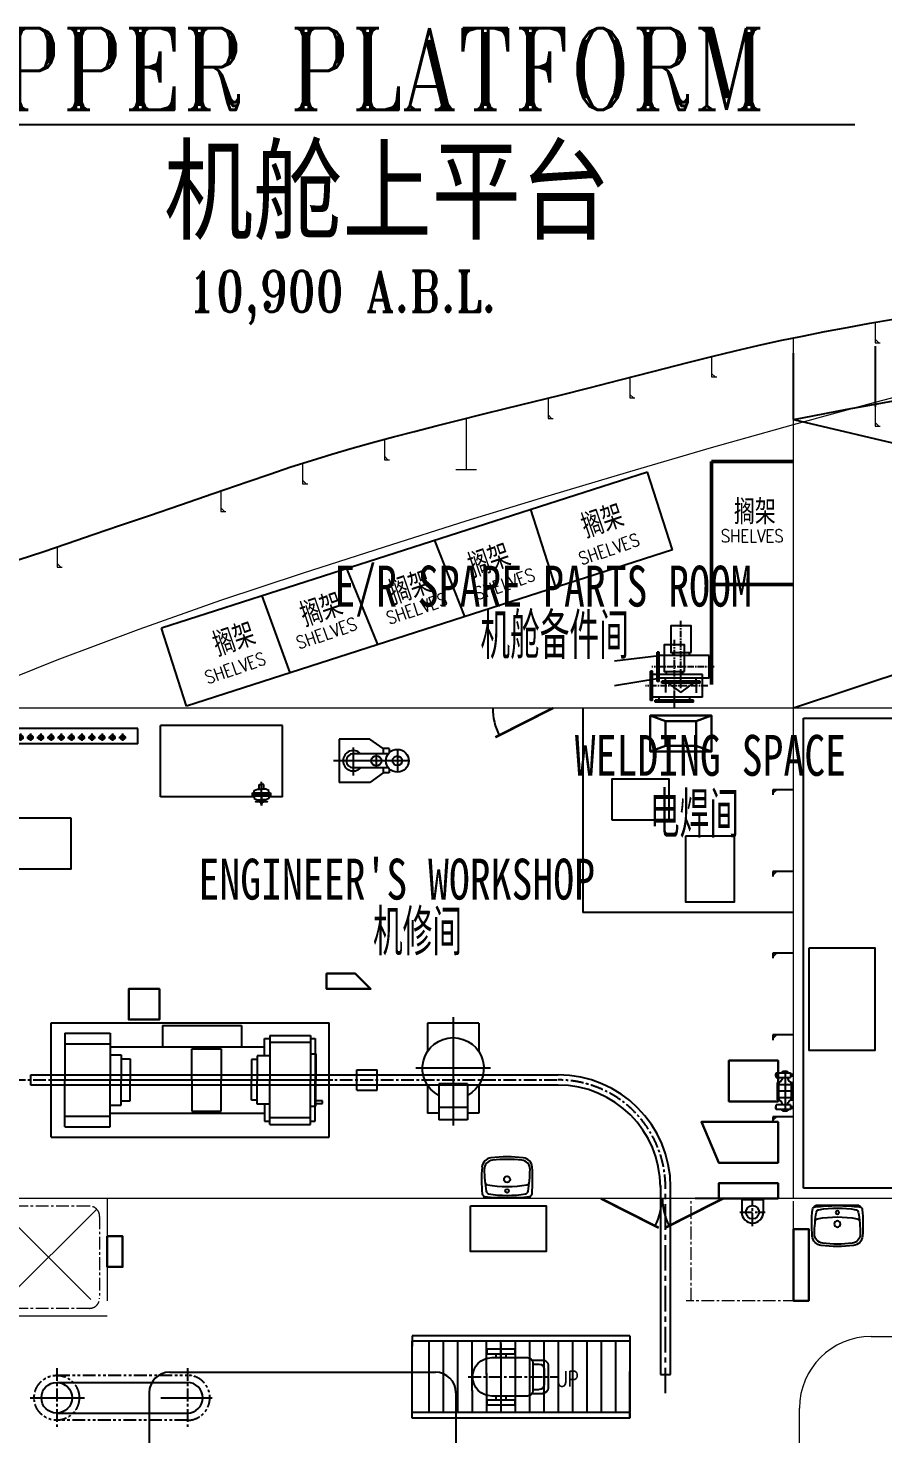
# Model space of a CAD drawing. Header units: millimetres. Extents: x -1838618 to -1600818, y -1770412 to -1553248.
# Drawn here: x -1786083 to -1777724, y -1683049 to -1669294 of the extents above; entities that cross this region are included whole.
import ezdxf
from ezdxf.enums import TextEntityAlignment as Align

# ---------------------------------------------------------------- set-up
doc = ezdxf.new("R2010")
doc.units = ezdxf.units.MM
doc.header["$LTSCALE"] = 100
for name, pattern in [('ACAD_ISO04W100', [30, 24, -3, 0, -3]), ('CENTER', [2, 1.25, -0.25, 0.25, -0.25]), ('DASHED', [0.75, 0.5, -0.25]), ('PHANTOM', [2.5, 1.25, -0.25, 0.25, -0.25, 0.25, -0.25])]:
    doc.linetypes.add(name, pattern=pattern)
for name, color, linetype, lineweight in [('1', 1, 'CENTER', 15), ('111steel', 2, 'Continuous', 50), ('Vent', 181, 'Continuous', 30)]:
    doc.layers.add(name, color=color, linetype=linetype, lineweight=lineweight)
for name, color, linetype in [('11', 7, 'Continuous'), ('401texte', 4, 'Continuous'), ('402textc', 6, 'Continuous'), ('412equipment', 6, 'Continuous'), ('416grating', 9, 'Continuous'), ('417accessory', 121, 'Continuous'), ('418exhaust', 30, 'Continuous'), ('419insulation', 63, 'PHANTOM'), ('420beam', 112, 'Continuous'), ('421door', 121, 'Continuous'), ('DIM', 7, 'Continuous'), ('FRAME', 7, 'Continuous')]:
    doc.layers.add(name, color=color, linetype=linetype)
doc.styles.add('BTL', font='simplex.shx', dxfattribs={"width": 0.85, "bigfont": 'hzdxf.shx'})
doc.styles.add('HZ', font='romans.shx', dxfattribs={"width": 0.8, "height": 4, "bigfont": 'hzdx.shx'})
doc.styles.add('ROMANC', font='romans.shx', dxfattribs={"width": 0.85, "height": 150})
doc.styles.add('ROMANT', font='', dxfattribs={"width": 0.8})
doc.styles.add('ROMANT8', font='romant.shx', dxfattribs={"width": 0.9, "height": 800, "bigfont": 'hmdxfs.shx'})
doc.styles.get('ROMANT').set_extended_font_data('SimSun')
doc.linetypes.add('ZIGZAG', pattern='A,0.0001,-0.2,[131,ltypeshp.shx,S=0.2,R=0,X=-0.2,Y=0],-0.4,[131,ltypeshp.shx,S=0.2,R=180,X=0.2,Y=0],-0.2', length=0.8001)

# ---------------------------------------------------------------- blocks, each defined once
blk = doc.blocks.new('DOOR')
at = {"color": 2, "const_width": 25}
blk.add_lwpolyline([(100, 0), (666, 287)], dxfattribs=at)
at = {"color": 2}
blk.add_arc((100, 0), 592, 0, 26.8688, dxfattribs=at)
blk = doc.blocks.new('LATHE')
at = {"color": 9}
for p, q in [((-40, -560, 590), (-40, 560, 590)), ((2680, 560, 590), (-40, 560, 590)), ((2680, -560, 590), (2680, 560, 590)), ((142, 436, 590), (142, 0, 590)), ((542, 436, 590), (142, 436, 590)), ((542, 436, 590), (542, 0, 590)), ((1591, 532, 590), (817, 532, 590)), ((817, 532, 590), (817, 324, 590)), ((1591, 532, 590), (1591, 324, 590)), ((2102, 459, 590), (2102, 0, 590)), ((2544, 459, 590), (2102, 459, 590)), ((2544, 459, 590), (2544, 0, 590)), ((96, 404, 590), (96, 0, 590)), ((142, 404, 590), (96, 404, 590)), ((542, 369, 590), (142, 369, 590)), ((592, 404, 590), (542, 404, 590)), ((592, 235, 590), (592, 404, 590)), ((2102, 324, 590), (592, 324, 590)), ((1017, 304, 590), (1017, 0, 590)), ((1304, 304, 590), (1017, 304, 590)), ((1304, 0, 590), (1304, 304, 590)), ((2544, 354, 590), (2102, 354, 590)), ((92, 255, 590), (92, 0, 590)), ((137, 255, 590), (92, 255, 590)), ((542, 235, 590), (663, 235, 590)), ((663, 235, 590), (663, 0, 590)), ((663, 199, 590), (721, 199, 590)), ((721, 199, 590), (721, 0, 590)), ((1906, 205, 590), (1906, 0, 590)), ((1994, 205, 590), (1906, 205, 590)), ((1994, 246, 590), (1994, 0, 590)), ((2102, 246, 590), (1994, 246, 590)), ((2695, 0, 590), (-77, 0, 590)), ((92, -256, 590), (92, 0, 590)), ((96, -404, 590), (96, 0, 590)), ((142, -436, 590), (142, 0, 590)), ((542, -436, 590), (542, 0, 590)), ((663, -236, 590), (663, 0, 590)), ((721, -199, 590), (721, 0, 590)), ((1017, -304, 590), (1017, 0, 590)), ((1304, 0, 590), (1304, -304, 590)), ((1906, -206, 590), (1906, 0, 590)), ((1994, -246, 590), (1994, 0, 590)), ((2102, -459, 590), (2102, 0, 590)), ((2544, -459, 590), (2544, 0, 590)), ((25, -206, 590), (92, -206, 590)), ((25, -231, 590), (25, -206, 590)), ((92, -231, 590), (25, -231, 590)), ((137, -256, 590), (92, -256, 590)), ((542, -236, 590), (663, -236, 590)), ((592, -236, 590), (592, -404, 590)), ((663, -199, 590), (721, -199, 590)), ((1994, -206, 590), (1906, -206, 590)), ((2102, -246, 590), (1994, -246, 590)), ((142, -404, 590), (96, -404, 590)), ((542, -369, 590), (142, -369, 590)), ((592, -404, 590), (542, -404, 590)), ((2102, -325, 590), (592, -325, 590)), ((1304, -304, 590), (1017, -304, 590)), ((2544, -354, 590), (2102, -354, 590)), ((542, -436, 590), (142, -436, 590)), ((2544, -459, 590), (2102, -459, 590)), ((2680, -560, 590), (-40, -560, 590))]:
    blk.add_line(p, q, dxfattribs=at)
blk = doc.blocks.new('GRIND')
at = {"color": 9}
for p, q in [((-202, 0), (203, 0)), ((-180, -85), (-180, 53)), ((-180, 53), (-135, 53)), ((-166, 53), (-166, 75)), ((-166, 75), (-149, 75)), ((-149, 53), (-149, 75)), ((-135, -85), (-135, 53)), ((-135, 25), (-111, 30)), ((-111, 30), (-98, 41)), ((-98, 41), (-89, 55)), ((-89, 55), (-78, 59)), ((-85, 78), (85, 78)), ((-85, 56), (-85, 78)), ((-78, 59), (-65, 61)), ((-65, 61), (65, 61)), ((-65, -61), (-65, 61)), ((0, 87), (0, -83)), ((65, 61), (65, -61)), ((78, 59), (65, 61)), ((89, 55), (78, 59)), ((85, 56), (85, 78)), ((98, 41), (89, 55)), ((111, 30), (98, 41)), ((135, 25), (111, 30)), ((135, 53), (135, -85)), ((135, 53), (180, 53)), ((149, 53), (149, 75)), ((149, 75), (166, 75)), ((166, 53), (166, 75)), ((180, 53), (180, -85)), ((-135, -85), (-180, -85)), ((-166, -85), (-166, -92)), ((-166, -92), (-148, -92)), ((-148, -92), (-148, -84)), ((-135, -25), (-111, -30)), ((-111, -30), (-98, -41)), ((-98, -41), (-89, -55)), ((-89, -55), (-78, -59)), ((-85, -78), (-85, -56)), ((-85, -78), (85, -78)), ((-78, -59), (-65, -61)), ((65, -61), (-65, -61)), ((78, -59), (65, -61)), ((89, -55), (78, -59)), ((85, -78), (85, -56)), ((98, -41), (89, -55)), ((111, -30), (98, -41)), ((135, -25), (111, -30)), ((180, -85), (135, -85)), ((150, -85), (150, -92)), ((150, -92), (168, -92)), ((168, -92), (168, -84))]:
    blk.add_line(p, q, dxfattribs=at)
for centre, start, end in [((-135, 0), 138.5904, 221.4096), ((135, 0), 318.5904, 41.4096)]:
    blk.add_arc(centre, 60, start, end, dxfattribs=at)
blk = doc.blocks.new('TABLE1')
at = {"layer": '412equipment', "color": 9}
for p, q in [((0, 0, 590), (1192, 0, 590)), ((0, -698, 590), (0, 0, 590)), ((1192, -698, 590), (1192, 0, 590)), ((204, -781, 590), (204, -550, 590)), ((292, -658, 590), (116, -658, 590)), ((116, -658, 590), (116, -689, 590)), ((292, -673, 590), (116, -673, 590)), ((132, -635, 590), (163, -622, 590)), ((132, -658, 590), (132, -635, 590)), ((163, -622, 590), (204, -622, 590)), ((181, -619, 590), (181, -577, 590)), ((181, -577, 590), (204, -577, 590)), ((190, -577, 590), (204, -577, 590)), ((226, -577, 590), (204, -577, 590)), ((244, -622, 590), (204, -622, 590)), ((226, -619, 590), (226, -577, 590)), ((276, -635, 590), (244, -622, 590)), ((276, -658, 590), (276, -635, 590)), ((292, -689, 590), (292, -658, 590)), ((0, -698, 590), (132, -698, 590)), ((116, -689, 590), (292, -689, 590)), ((132, -689, 590), (132, -712, 590)), ((132, -712, 590), (163, -725, 590)), ((148, -745, 590), (190, -745, 590)), ((163, -725, 590), (204, -725, 590)), ((190, -725, 590), (190, -757, 590)), ((190, -757, 590), (204, -757, 590)), ((204, -689, 590), (204, -781, 590)), ((244, -725, 590), (204, -725, 590)), ((217, -757, 590), (204, -757, 590)), ((217, -725, 590), (217, -757, 590)), ((217, -745, 590), (260, -745, 590)), ((276, -712, 590), (244, -725, 590)), ((276, -689, 590), (276, -712, 590)), ((276, -698, 590), (1192, -698, 590))]:
    blk.add_line(p, q, dxfattribs=at)
for centre, start, end in [((149, -745, 590), 90, 270), ((149, -745, 590), 270, 90), ((260, -745, 590), 90, 270), ((260, -745, 590), 270, 90)]:
    blk.add_arc(centre, 1.35, start, end, dxfattribs=at)
blk = doc.blocks.new('EXH-VALVE-TOOL')
at = {"layer": '412equipment', "color": 9}
for p, q in [((-250, 440, 590), (250, 440, 590)), ((-250, 440, 590), (-250, 166, 590)), ((0, 501, 590), (0, -561, 590)), ((250, 440, 590), (250, 166, 590)), ((-365, 0, 590), (366, 0, 590)), ((-250, -166, 590), (-250, -440, 590)), ((-140, -153, 590), (140, -153, 590)), ((-140, -153, 590), (-140, -503, 590)), ((140, -153, 590), (140, -503, 590)), ((250, -166, 590), (250, -440, 590)), ((-140, -383, 590), (140, -383, 590)), ((-250, -440, 590), (-140, -440, 590)), ((-140, -503, 590), (140, -503, 590)), ((140, -440, 590), (250, -440, 590))]:
    blk.add_line(p, q, dxfattribs=at)
blk.add_arc((0, 0, 590), 300, 297.8181, 242.1819, dxfattribs=at)
blk = doc.blocks.new('JCL 29')
at = {"color": 9, "ltscale": 0.1}
for p, q in [((50, 276, 590), (50, -214, 590)), ((50, 276, 590), (270, 276, 590)), ((270, 276, 590), (270, -214, 590)), ((0, 187, 590), (0, -187, 590)), ((0, 187, 590), (20, 187, 590)), ((20, 187, 590), (20, -187, 590)), ((20, 150, 590), (50, 150, 590)), ((300, 80, 590), (270, 80, 590)), ((300, -80, 590), (270, -80, 590)), ((0, -187, 590), (20, -187, 590)), ((17, -214, 590), (303, -214, 590)), ((17, -214, 590), (17, -234, 590)), ((17, -234, 590), (303, -234, 590)), ((20, -150, 590), (50, -150, 590)), ((303, -214, 590), (303, -234, 590))]:
    blk.add_line(p, q, dxfattribs=at)
at = {"color": 9, "linetype": 'CENTER', "ltscale": 0.5}
for p, q in [((160, 326, 590), (160, -284, 590)), ((-50, 0, 590), (609, 0, 590))]:
    blk.add_line(p, q, dxfattribs=at)
at = {"color": 9, "ltscale": 0.1, "elevation": 590}
blk.add_lwpolyline([(300, 100), (559, 100), (559, -100), (300, -100)], close=True, dxfattribs=at)
blk = doc.blocks.new('A$C479F0F66')
at = {"color": 3, "lineweight": -3}
for p, q in [((200, 1400), (2800, 1400)), ((0, 1200), (0, 200)), ((3000, 1200), (3000, 200)), ((200, 0), (2800, 0))]:
    blk.add_line(p, q, dxfattribs=at)
for centre, start, end in [((200, 1200), 90, 180), ((2800, 1200), 0, 90), ((200, 200), 180, 270), ((2800, 200), 270, 0)]:
    blk.add_arc(centre, 200, start, end, dxfattribs=at)
blk = doc.blocks.new('E1')
at = {"color": 9}
blk.add_line((210, 0, 590), (-210, 0, 590), dxfattribs=at)
for centre, radius in [((0, 180, 590), 30), ((0, 67, 590), 17.9)]:
    blk.add_circle(centre, radius, dxfattribs=at)
for centre, radius, start, end in [((1357, 177, 590), 1607, 175.655, 184.9135), ((-146, 291, 590), 100, 96.848, 175.655), ((-134, 278, 590), 90, 96.2471, 180.4664), ((1083, 288, 590), 1307, 180.4664, 189.8523), ((0, -924, 590), 1324, 83.152, 96.848), ((0, -948, 590), 1324, 83.7529, 96.2471), ((134, 278, 590), 90, 359.5336, 83.7529), ((146, 291, 590), 100, 4.345, 83.152), ((-1083, 288, 590), 1307, 350.1477, 359.5336), ((-1357, 177, 590), 1607, 355.0865, 4.345), ((-188, 157, 590), 30, 185.2719, 258.9701), ((188, 157, 590), 30, 281.0299, 354.7281), ((-214, 42, 590), 30, 184.9135, 263.56), ((-210, 20, 590), 20, 190.8574, 270), ((0, 1942, 590), 1942, 263.56, 276.44), ((-175, 69, 590), 30, 189.8523, 259.4716), ((0, 1141, 590), 1031, 259.191, 280.809), ((0, 1013, 590), 990, 259.4716, 280.5284), ((175, 69, 590), 30, 280.5284, 350.1477), ((210, 20, 590), 20, 270, 349.1426), ((214, 42, 590), 30, 276.44, 355.0865)]:
    blk.add_arc(centre, radius, start, end, dxfattribs=at)
blk = doc.blocks.new('FIREEXT')
at = {"color": 9, "linetype": 'CENTER'}
for p, q in [((-81, 260, 590), (-81, -10, 590)), ((44, 125, 590), (-206, 125, 590))]:
    blk.add_line(p, q, dxfattribs=at)
at = {"color": 9}
for p, q in [((-186, 0, 590), (-186, 125, 590)), ((24, 0, 590), (-186, 0, 590)), ((24, 0, 590), (24, 125, 590))]:
    blk.add_line(p, q, dxfattribs=at)
blk.add_circle((-81, 125, 590), 65, dxfattribs=at)
blk.add_arc((-81, 125, 590), 105, 0, 180, dxfattribs=at)
blk = doc.blocks.new('FIRE-EX1')
at = {"layer": '412equipment', "color": 9, "linetype": 'CENTER'}
for p, q in [((0, -319, 590), (0, 556, 590)), ((325, 0, 590), (-325, 0, 590))]:
    blk.add_line(p, q, dxfattribs=at)
at = {"layer": '412equipment', "color": 9, "linetype": 'ByBlock'}
for p, q in [((113, 462, 590), (-112, 462, 590)), ((75, 425, 590), (-75, 425, 590)), ((-162, 306, 590), (-162, 412, 590)), ((138, 312, 590), (-138, 312, 590)), ((-125, 312, 590), (-125, 375, 590)), ((125, 312, 590), (125, 375, 590)), ((163, 306, 590), (163, 412, 590)), ((-187, -88, 590), (-187, 262, 590)), ((188, -88, 590), (188, 262, 590)), ((-225, 138, 590), (-275, 138, 590)), ((-275, -138, 590), (-275, 138, 590)), ((-225, -138, 590), (-225, 138, 590)), ((-187, 50, 590), (-225, 50, 590)), ((225, 50, 590), (188, 50, 590)), ((275, 138, 590), (225, 138, 590)), ((225, -138, 590), (225, 138, 590)), ((275, -138, 590), (275, 138, 590)), ((-225, -138, 590), (-275, -138, 590)), ((-187, -50, 590), (-225, -50, 590)), ((225, -50, 590), (188, -50, 590)), ((275, -138, 590), (225, -138, 590))]:
    blk.add_line(p, q, dxfattribs=at)
for centre, radius, start, end in [((-112, 412, 590), 50, 90, 180), ((-75, 375, 590), 50, 90, 180), ((75, 375, 590), 50, 0, 90), ((113, 412, 590), 50, 0, 90), ((-138, 262, 590), 50, 90, 180), ((138, 262, 590), 50, 0, 90), ((0, -88, 590), 188, 180, 0)]:
    blk.add_arc(centre, radius, start, end, dxfattribs=at)
blk = doc.blocks.new('A$C31BF0955')
at = {"layer": '1', "linetype": 'CENTER', "ltscale": 10}
for p, q in [((386, 4696), (-556, 3754)), ((-556, 4696), (386, 3754)), ((386, -4696), (-556, -3754)), ((-556, -4696), (386, -3754))]:
    blk.add_line(p, q, dxfattribs=at)
at = {"layer": '1'}
for p, q in [((315, 4725), (-485, 4725)), ((-585, 4625), (-585, 3825)), ((415, 4625), (415, 3825)), ((315, 3725), (-485, 3725)), ((-585, -4625), (-585, -3825)), ((315, -3725), (-485, -3725)), ((415, -4625), (415, -3825)), ((315, -4725), (-485, -4725))]:
    blk.add_line(p, q, dxfattribs=at)
at = {"layer": '1', "linetype": 'DASHED', "ltscale": 20}
for p, q in [((490, 4800), (490, 3650)), ((490, 3650), (-660, 3650)), ((490, -3650), (-660, -3650)), ((490, -4800), (490, -3650)), ((490, -4800), (-660, -4800))]:
    blk.add_line(p, q, dxfattribs=at)
at = {"layer": '1'}
for centre, start, end in [((-485, 4625), 90, 180), ((315, 4625), 0, 90), ((-485, 3825), 180, 270), ((315, 3825), 270, 0), ((-485, -3825), 90, 180), ((315, -3825), 0, 90), ((-485, -4625), 180, 270), ((315, -4625), 270, 0)]:
    blk.add_arc(centre, 100, start, end, dxfattribs=at)
blk = doc.blocks.new('A$C042B26F9')
at = {"color": 2}
for p, q in [((-1428, 2307), (-6181, 781)), ((-1183, 1546), (-1428, 2307)), ((-2324, 1179), (-2568, 1941)), ((-1183, 1546), (-5937, 19)), ((-3212, 894), (-3508, 1639)), ((-4064, 621), (-4368, 1363)), ((-4922, 345), (-5194, 1098)), ((-5937, 19), (-6181, 781))]:
    blk.add_line(p, q, dxfattribs=at)
at = {"layer": '111steel', "color": 2}
for p, q in [((-800, 231), (-800, 2413)), ((-800, 2413), (0, 2413)), ((-805, 1207), (-5, 1207))]:
    blk.add_line(p, q, dxfattribs=at)
at = {"layer": '402textc', "color": 4, "style": 'HZ', "width": 0.9}
blk.add_text('搁架', height=240, dxfattribs=at).set_placement((-377, 1798), align=Align.CENTER)
for p in [(-1829, 1716), (-2937, 1329), (-3712, 1065), (-4579, 849), (-5432, 559)]:
    blk.add_text('搁架', height=240, rotation=18.938, dxfattribs=at).set_placement(p, align=Align.CENTER)
at = {"layer": 'FRAME', "color": 2, "style": 'BTL', "width": 0.85}
for p in [(-1783, 1495), (-2806, 1153), (-3664, 913), (-4546, 672), (-5440, 332)]:
    blk.add_text('SHELVES', height=125, rotation=18.938, dxfattribs=at).set_placement(p, align=Align.CENTER)
blk.add_text('SHELVES', height=125, dxfattribs=at).set_placement((-403, 1621), align=Align.CENTER)
blk = doc.blocks.new('A$C045032B4')
at = {"color": 9}
for p, q in [((1450, -200, 590), (62, -200, 590)), ((62, -351, 590), (62, -200, 590)), ((1450, -351, 590), (1450, -200, 590)), ((1450, -351, 590), (62, -351, 590))]:
    blk.add_line(p, q, dxfattribs=at)
at = {"color": 9, "linetype": 'CENTER'}
for p, q in [((200, -250, 590), (200, -323, 590)), ((300, -250, 590), (300, -323, 590)), ((400, -250, 590), (400, -323, 590)), ((500, -250, 590), (500, -323, 590)), ((600, -250, 590), (600, -323, 590)), ((700, -250, 590), (700, -323, 590)), ((800, -250, 590), (800, -323, 590)), ((900, -250, 590), (900, -323, 590)), ((1000, -250, 590), (1000, -323, 590)), ((1100, -250, 590), (1100, -323, 590)), ((1200, -250, 590), (1200, -323, 590)), ((1300, -250, 590), (1300, -323, 590)), ((162, -288, 590), (233, -288, 590)), ((262, -288, 590), (333, -288, 590)), ((362, -288, 590), (433, -288, 590)), ((462, -288, 590), (533, -288, 590)), ((562, -288, 590), (633, -288, 590)), ((662, -288, 590), (733, -288, 590)), ((762, -288, 590), (833, -288, 590)), ((862, -288, 590), (933, -288, 590)), ((962, -288, 590), (1033, -288, 590)), ((1062, -288, 590), (1133, -288, 590)), ((1162, -288, 590), (1233, -288, 590)), ((1262, -288, 590), (1333, -288, 590))]:
    blk.add_line(p, q, dxfattribs=at)
at = {"color": 9}
for centre in [(200, -288, 590), (300, -288, 590), (400, -288, 590), (500, -288, 590), (600, -288, 590), (700, -288, 590), (800, -288, 590), (900, -288, 590), (1000, -288, 590), (1100, -288, 590), (1200, -288, 590), (1300, -288, 590)]:
    blk.add_circle(centre, 22.5, dxfattribs=at)
blk = doc.blocks.new('drill')
at = {"layer": '412equipment', "color": 9}
for p, q in [((0, 212), (0, -212)), ((300, 212), (0, 212)), ((431, 119), (300, 212)), ((681, 0), (-56, 0)), ((138, 131), (138, -144)), ((480, 69), (138, 69)), ((363, 69), (363, -69)), ((431, 119), (431, 69)), ((489, 119), (431, 119)), ((489, 119), (489, 79)), ((569, 112), (569, -112)), ((480, -69), (138, -69)), ((431, -119), (300, -212)), ((431, -69), (431, -119)), ((489, -119), (431, -119)), ((489, -79), (489, -119)), ((300, -212), (0, -212))]:
    blk.add_line(p, q, dxfattribs=at)
for centre, radius in [((363, 0), 50), ((569, 0), 112), ((569, 0), 46.9)]:
    blk.add_circle(centre, radius, dxfattribs=at)
for radius, start, end in [(100, 43.4325, 316.5675), (68.8, 90, 270)]:
    blk.add_arc((138, 0), radius, start, end, dxfattribs=at)
blk = doc.blocks.new('LOW PLATFOR')
at = {"color": 9, "linetype": 'ACAD_ISO04W100', "ltscale": 50}
for p, q in [((-12799, 9600, 590), (-800, 13600, 590)), ((-12800, 12421, 590), (-800, 9600, 590))]:
    blk.add_line(p, q, dxfattribs=at)
at = {"color": 6, "linetype": 'Continuous', "lineweight": 20}
for p, q in [((-12000, 13373, 590), (-12000, 13173, 590)), ((-12800, 4800, 590), (-12800, 13221, 590)), ((-12000, 13208, 590), (-11965, 13173, 590)), ((-12000, 13173, 590), (-11950, 13173, 590)), ((-13600, 13039, 590), (-13600, 12839, 590)), ((-14400, 12833, 590), (-14400, 12633, 590)), ((-13600, 12874, 590), (-13565, 12839, 590)), ((-13600, 12839, 590), (-13550, 12839, 590)), ((-14400, 12668, 590), (-14365, 12633, 590)), ((-15200, 12632, 590), (-15200, 12432, 590)), ((-14400, 12633, 590), (-14350, 12633, 590)), ((-12000, 12558, 590), (-12000, 12358, 590)), ((-16000, 12434, 590), (-16000, 11934, 590)), ((-15200, 12467, 590), (-15165, 12432, 590)), ((-15200, 12432, 590), (-15150, 12432, 590)), ((-12000, 12393, 590), (-11965, 12358, 590)), ((-12000, 12358, 590), (-11950, 12358, 590)), ((-16800, 12228, 590), (-16800, 12028, 590)), ((-17600, 11994, 590), (-17600, 11794, 590)), ((-16800, 12063, 590), (-16765, 12028, 590)), ((-16800, 12028, 590), (-16750, 12028, 590)), ((-16100, 11934, 590), (-15900, 11934, 590)), ((-18400, 11723, 590), (-18400, 11523, 590)), ((-17600, 11829, 590), (-17565, 11794, 590)), ((-17600, 11794, 590), (-17550, 11794, 590)), ((-18400, 11558, 590), (-18365, 11523, 590)), ((-18400, 11523, 590), (-18350, 11523, 590)), ((-20000, 11177, 590), (-20000, 10977, 590)), ((-20000, 11012, 590), (-19965, 10977, 590)), ((-20000, 10977, 590), (-19950, 10977, 590)), ((-20660, 9600, 590), (-800, 9600, 590)), ((-8668, 4800, 590), (-20660, 4800, 590))]:
    blk.add_line(p, q, dxfattribs=at)
at = {"color": 5, "linetype": 'DASHED', "ltscale": 13}
for p, q in [((-12800, 12421, 590), (-12800, 13221, 590)), ((-12000, 13139, 590), (-12000, 12551, 590))]:
    blk.add_line(p, q, dxfattribs=at)
at = {"color": 9, "linetype": 'CENTER', "ltscale": 0.5}
for p, q in [((-13900, 9793, 590), (-13900, 10452, 590)), ((-13574, 10003, 590), (-14184, 10003, 590))]:
    blk.add_line(p, q, dxfattribs=at)
at = {"color": 9, "ltscale": 0.1}
for p, q in [((-14134, 9860, 590), (-14134, 10146, 590)), ((-14114, 10146, 590), (-14134, 10146, 590)), ((-14114, 9860, 590), (-14114, 10146, 590)), ((-13624, 10113, 590), (-14114, 10113, 590)), ((-13980, 10143, 590), (-13980, 10113, 590)), ((-13820, 10143, 590), (-13820, 10113, 590)), ((-13624, 9893, 590), (-13624, 10113, 590)), ((-14114, 9860, 590), (-14134, 9860, 590)), ((-13624, 9893, 590), (-14114, 9893, 590)), ((-13713, 9863, 590), (-14087, 9863, 590)), ((-14087, 9843, 590), (-14087, 9863, 590)), ((-13713, 9843, 590), (-14087, 9843, 590)), ((-14050, 9863, 590), (-14050, 9893, 590)), ((-13750, 9863, 590), (-13750, 9893, 590)), ((-13713, 9843, 590), (-13713, 9863, 590))]:
    blk.add_line(p, q, dxfattribs=at)
at = {"color": 2, "lineweight": -3}
for p, q in [((-12700, 9500, 590), (-2426, 9500, 590)), ((-12700, 4900, 590), (-12700, 9500, 590)), ((-9800, 4900, 590), (-12700, 4900, 590))]:
    blk.add_line(p, q, dxfattribs=at)
at = {"color": 3}
for p, q in [((-12800, 8800, 590), (-13000, 8800, 590)), ((-13000, 8800, 590), (-13000, 8750, 590)), ((-12965, 8800, 590), (-13000, 8765, 590)), ((-12800, 8000, 590), (-13000, 8000, 590)), ((-13000, 8000, 590), (-13000, 7950, 590)), ((-12965, 8000, 590), (-13000, 7965, 590)), ((-12800, 7200, 590), (-13000, 7200, 590)), ((-13000, 7200, 590), (-13000, 7150, 590)), ((-12965, 7200, 590), (-13000, 7165, 590)), ((-12800, 6400, 590), (-13000, 6400, 590)), ((-13000, 6400, 590), (-13000, 6350, 590)), ((-12965, 6400, 590), (-13000, 6365, 590)), ((-12800, 5600, 590), (-13000, 5600, 590)), ((-13000, 5600, 590), (-13000, 5550, 590)), ((-12965, 5600, 590), (-13000, 5565, 590)), ((-12800, 5600, 590), (-13000, 5600, 590)), ((-13000, 5600, 590), (-13000, 5550, 590)), ((-12965, 5600, 590), (-13000, 5565, 590)), ((-12960, 4800, 590), (-13760, 4800, 590))]:
    blk.add_line(p, q, dxfattribs=at)
at = {"linetype": 'CENTER'}
blk.add_line((-20436, 5960, 590), (-15101, 5960, 590), dxfattribs=at)
at = {"linetype": 'CENTER', "ltscale": 2}
blk.add_line((-14051, 2894, 590), (-14051, 4928, 590), dxfattribs=at)
at = {"color": 0}
for p, q in [((-15472, 3455, 590), (-16528, 3455, 590)), ((-16528, 3455, 590), (-16528, 3405, 590)), ((-14400, 3455, 590), (-15483, 3455, 590)), ((-14400, 3455, 590), (-14400, 2705, 590)), ((-15381, 3405, 590), (-16528, 3405, 590)), ((-16528, 2705, 590), (-16528, 3405, 590)), ((-16528, 2649, 590), (-16528, 3405, 590)), ((-16528, 3405, 590), (-16528, 3355, 590)), ((-16528, 2705, 590), (-16528, 3355, 590)), ((-16361, 2705, 590), (-16361, 3405, 590)), ((-16221, 2705, 590), (-16221, 3405, 590)), ((-16081, 2705, 590), (-16081, 3405, 590)), ((-15941, 2919, 590), (-15941, 3405, 590)), ((-15801, 3079, 590), (-15801, 3405, 590)), ((-15661, 3239, 590), (-15661, 3405, 590)), ((-15521, 3405, 590), (-15521, 2705, 590)), ((-14400, 3405, 590), (-15384, 3405, 590)), ((-15381, 3407, 590), (-15381, 2705, 590)), ((-15241, 3405, 590), (-15241, 2705, 590)), ((-15101, 3405, 590), (-15101, 2705, 590)), ((-14961, 3405, 590), (-14961, 2705, 590)), ((-14821, 3405, 590), (-14821, 2705, 590)), ((-14681, 3405, 590), (-14681, 2705, 590)), ((-14541, 3405, 590), (-14541, 2705, 590)), ((-15661, 3237, 590), (-15661, 2705, 590)), ((-15801, 3092, 590), (-15801, 2705, 590)), ((-14400, 2650, 590), (-14400, 3107, 590)), ((-15941, 2925, 590), (-15941, 2705, 590)), ((-16128, 2705, 590), (-16528, 2705, 590)), ((-14400, 2705, 590), (-16138, 2705, 590)), ((-14400, 2700, 590), (-14400, 2650, 590)), ((-14400, 2650, 590), (-14400, 2700, 590))]:
    blk.add_line(p, q, dxfattribs=at)
at = {"lineweight": -3}
for p, q in [((-20266, 2850, 590), (-19734, 2850, 590)), ((-18987, 2850, 590), (-18484, 2850, 590))]:
    blk.add_line(p, q, dxfattribs=at)
at = {"color": 7, "lineweight": -3}
blk.add_line((-14400, 2650, 590), (-16528, 2649, 590), dxfattribs=at)
at = {"color": 1, "linetype": 'ACAD_ISO04W100', "ltscale": 100, "flags": 128}
for points in [[(-20660, 10952), (-20593, 10975), (-20372, 11051), (-20142, 11129), (-19901, 11210), (-19648, 11296), (-19380, 11387), (-19096, 11483), (-18795, 11586), (-18474, 11697), (-18133, 11816), (-17921, 11889), (-17715, 11958), (-17513, 12022), (-17314, 12083), (-17115, 12141), (-16915, 12197), (-16712, 12252), (-16506, 12306), (-16293, 12361), (-16072, 12416), (-15842, 12474), (-15602, 12533), (-15348, 12596), (-15081, 12662), (-14797, 12733), (-14495, 12809), (-14175, 12891), (-13833, 12979), (-13598, 13039), (-13370, 13095), (-13148, 13146), (-12929, 13194), (-12712, 13239), (-12494, 13282), (-12275, 13323), (-12051, 13364), (-11821, 13404), (-11583, 13444), (-11335, 13485), (-11076, 13528), (-10802, 13572), (-10513, 13619), (-10207, 13670), (-9881, 13724), (-9533, 13783), (-9254, 13829), (-8985, 13870), (-8724, 13908), (-8468, 13942), (-8215, 13973), (-7961, 14002), (-7705, 14029), (-7442, 14055), (-7172, 14080), (-6891, 14104), (-6597, 14130), (-6287, 14156), (-5958, 14183), (-5607, 14213), (-5233, 14245), (-4897, 14273), (-4569, 14298), (-4248, 14319), (-3931, 14337), (-3616, 14353), (-3302, 14365), (-2986, 14376), (-2665, 14384), (-2339, 14390), (-2004, 14395), (-1659, 14398), (-1301, 14400), (-929, 14400), (-800, 14400)], [(-12800, 12421), (-12712, 12439), (-12494, 12482), (-12275, 12523), (-12051, 12564), (-11821, 12604), (-11583, 12644), (-11335, 12685), (-11076, 12728), (-10802, 12772), (-10513, 12819), (-10207, 12870), (-9881, 12924), (-9533, 12983), (-9254, 13029), (-8985, 13070), (-8724, 13108), (-8468, 13142), (-8215, 13173), (-7961, 13202), (-7705, 13229), (-7442, 13255), (-7172, 13280), (-6891, 13304), (-6597, 13330), (-6287, 13356), (-5958, 13383), (-5607, 13413), (-5233, 13445), (-4897, 13473), (-4569, 13498), (-4248, 13519), (-3931, 13537), (-3616, 13553), (-3302, 13565), (-2986, 13576), (-2665, 13584), (-2339, 13590), (-2004, 13595), (-1659, 13598), (-1301, 13600), (-929, 13600), (-800, 13600)]]:
    blk.add_lwpolyline(points, dxfattribs=at)
at = {"color": 6, "linetype": 'Continuous', "lineweight": 20, "elevation": 590}
blk.add_lwpolyline([(-20660, 9808), (-20000, 10070), (-19200, 10371), (-18400, 10653), (-17600, 10920), (-16800, 11178), (-16000, 11430), (-15200, 11676), (-14400, 11915), (-13600, 12149), (-12800, 12375), (-12000, 12593), (-11200, 12801)], dxfattribs=at)
at = {"color": 9, "ltscale": 0.1, "elevation": 590}
blk.add_lwpolyline([(-13800, 10143), (-13800, 10402), (-14000, 10402), (-14000, 10143)], close=True, dxfattribs=at)
at = {"linetype": 'CENTER'}
blk.add_arc((-15101, 4910, 590), 1050, 359.9715, 90, dxfattribs=at)
at = {"layer": '1', "color": 9}
for p, q in [((-13800, 3800, 590), (-13800, 4800, 590)), ((-12775, 3800, 590), (-13850, 3800, 590))]:
    blk.add_line(p, q, dxfattribs=at)
at = {"layer": '1', "color": 9, "linetype": 'DASHED', "ltscale": 20}
blk.add_line((-12800, 3800, 590), (-12800, 4775, 590), dxfattribs=at)
at = {"layer": '11', "color": 3, "linetype": 'Continuous', "lineweight": 20}
for p, q in [((-12040, 3450, 590), (-4760, 3450, 590)), ((-12740, -2750, 590), (-12740, 2750, 590))]:
    blk.add_line(p, q, dxfattribs=at)
blk.add_arc((-12040, 2750, 590), 700, 90, 180, dxfattribs=at)
at = {"layer": '401texte', "elevation": 590}
blk.add_lwpolyline([(-15311, 3187, 0, 60, 0), (-15125, 3187, 0, 0, 0), (-14813, 3187, 0, 0, 0)], format="xyseb", dxfattribs=at)
at = {"layer": '412equipment', "color": 9}
for p, q in [((-17071, 6060, 590), (-16871, 6060, 590)), ((-17071, 5860, 590), (-17071, 6060, 590)), ((-16871, 5860, 590), (-16871, 6060, 590)), ((-17071, 5860, 590), (-16871, 5860, 590))]:
    blk.add_line(p, q, dxfattribs=at)
at = {"layer": '412equipment', "color": 9, "elevation": 590}
for points in [[(-14576, 8504), (-14016, 8504), (-14016, 8904), (-14576, 8904)], [(-19866, 8524), (-19866, 8024), (-20466, 8024), (-20466, 8524)], [(-13856, 8344), (-13856, 7704), (-13376, 7704), (-13376, 8344)], [(-12650, 7250), (-12650, 6250), (-12000, 6250), (-12000, 7250)]]:
    blk.add_lwpolyline(points, close=True, dxfattribs=at)
at = {"layer": '417accessory', "linetype": 'ZIGZAG'}
for p in [(-14860, 9600, 590), (-14860, 7600, 590), (-12800, 7600, 590), (-14860, 7600, 590)]:
    blk.add_line(p, (-14860, 7600, 590), dxfattribs=at)
at = {"layer": '418exhaust', "color": 9, "linetype": 'CENTER'}
for p, q in [((-20005, 3140, 590), (-20005, 2560, 590)), ((-18727, 3140, 590), (-18727, 2560, 590))]:
    blk.add_line(p, q, dxfattribs=at)
at = {"layer": '418exhaust'}
for p, q in [((-20000, 3000, 590), (-18727, 3000, 590)), ((-20000, 2700, 590), (-18727, 2700, 590))]:
    blk.add_line(p, q, dxfattribs=at)
blk.add_circle((-20005, 2850, 590), 150, dxfattribs=at)
blk.add_arc((-18727, 2850, 590), 150, 270, 90, dxfattribs=at)
at = {"layer": '419insulation'}
for p, q in [((-20000, 3070, 590), (-18727, 3070, 590)), ((-18727, 2630, 590), (-20000, 2630, 590))]:
    blk.add_line(p, q, dxfattribs=at)
blk.add_circle((-20005, 2850, 590), 220, dxfattribs=at)
blk.add_arc((-18727, 2850, 590), 220, 270, 90, dxfattribs=at)
at = {"layer": '420beam'}
for p, q in [((-20257, 6010, 590), (-15101, 6010, 590)), ((-20257, 5910, 590), (-20257, 6010, 590)), ((-15101, 5910, 590), (-20257, 5910, 590)), ((-14101, 4928, 590), (-14101, 3078, 590)), ((-14001, 3078, 590), (-14001, 4928, 590)), ((-14101, 3078, 590), (-14001, 3078, 590))]:
    blk.add_line(p, q, dxfattribs=at)
for radius in [1100, 1000]:
    blk.add_arc((-15101, 4910, 590), radius, 0, 90, dxfattribs=at)
at = {"layer": 'DIM', "color": 9}
for p, q in [((-14550, 10060, 14190), (-14114, 10113, 590)), ((-14550, 9820, 14190), (-14114, 9893, 590)), ((-14050, 9863, 590), (-14050, 9750, 590)), ((-14050, 9863, 590), (-13900, 9750, 14435)), ((-13900, 9750, 14435), (-13750, 9863, 590)), ((-13750, 9863, 590), (-13750, 9747, 14410))]:
    blk.add_line(p, q, dxfattribs=at)
at = {"color": 3, "lineweight": -3}
blk.add_blockref('A$C479F0F66', (-19100, 1700, 590), dxfattribs=at)
at = {"layer": '412equipment', "lineweight": -3}
for name, p in [('A$C042B26F9', (-12800, 9600, 590)), ('A$C045032B4', (-20660, 9600, 590))]:
    blk.add_blockref(name, p, dxfattribs=at)
at = {"layer": '412equipment', "xscale": -1}
for name, p, rotation in [('JCL 29', (-13964, 9657, 590), 270), ('E1', (-12370, 4730, 590), 180), ('FIRE-EX1', (-15661, 3055, 590), 270)]:
    blk.add_blockref(name, p, dxfattribs=dict(at, rotation=rotation))
for name, p in [('TABLE1', (-17798, 9427, 590)), ('LATHE', (-17380, 5960, 590)), ('EXH-VALVE-TOOL', (-16128, 6074, 590))]:
    blk.add_blockref(name, p, dxfattribs=at)
at = {"layer": '412equipment', "color": 7}
blk.add_blockref('drill', (-17242, 9083, 590), dxfattribs=at)
at = {"layer": '412equipment'}
for name, p, rotation in [('GRIND', (-12882, 5850, 590), 270), ('FIREEXT', (-13281, 4790, 590), 180)]:
    blk.add_blockref(name, p, dxfattribs=dict(at, rotation=rotation))
blk.add_blockref('E1', (-15600, 4807, 590), dxfattribs=at)
at = {"layer": '416grating', "lineweight": -3}
blk.add_blockref('A$C31BF0955', (-20000, 0, 590), dxfattribs=at)
at = {"layer": '421door', "rotation": 180}
for p in [(-15049, 9600, 590), (-13388, 4800, 590)]:
    blk.add_blockref('DOOR', p, dxfattribs=at)
at = {"layer": '421door', "xscale": -1, "rotation": 180}
blk.add_blockref('DOOR', (-14783, 4800, 590), dxfattribs=at)
at = {"layer": '401texte', "style": 'ROMANT', "width": 0.75}
for s, p in [('E/R SPARE PARTS ROOM', (-15248, 10592, 590)), ('WELDING SPACE', (-13612, 8936, 590)), ("ENGINEER'S WORKSHOP", (-16679, 7725, 590))]:
    blk.add_text(s, height=400, dxfattribs=at).set_placement(p, align=Align.CENTER)
at = {"layer": '401texte', "style": 'ROMANC', "width": 0.8}
blk.add_text('UP', height=150, dxfattribs=at).set_placement((-15119, 2959, 590))
at = {"layer": '402textc', "color": 2, "style": 'HZ', "width": 0.679}
for s, p in [('机舱备件间', (-15135, 10079, 590)), ('电焊间', (-13768, 8330, 590)), ('机修间', (-16476, 7178, 590))]:
    blk.add_text(s, height=450, dxfattribs=at).set_placement(p, align=Align.CENTER)
at = {"layer": 'Vent', "color": 9}
mesh = blk.add_polyface(dxfattribs=at)
corners = [(-13750, 9230, 13190), (-13750, 9470, 13190), (-14050, 9470, 13190), (-14050, 9230, 13190), (-13600, 9175, 13040), (-13600, 9525, 13040), (-14200, 9525, 13040), (-14200, 9175, 13040)]
mesh.append_faces([[corners[k] for k in face] for face in [(0, 4, 7, 3), (0, 4, 5, 1), (1, 5, 6, 2), (3, 7, 6, 2)]], dxfattribs={"color": 9})
mesh = blk.add_polyface(dxfattribs=at)
corners = [(-17365, 6850, 14460), (-17365, 6850, 14270), (-16935, 6850, 14270), (-16935, 6850, 14460), (-17365, 7000, 14460), (-17365, 7000, 14270), (-17085, 7000, 14270), (-17085, 7000, 14460)]
mesh.append_faces([[corners[k] for k in face] for face in [(0, 4, 7, 3), (0, 4, 5, 1), (1, 5, 6, 2), (3, 7, 6, 2)]], dxfattribs={"color": 9})
mesh = blk.add_polyface(dxfattribs=at)
corners = [(-19000, 6550, 14515), (-19000, 6550, 14215), (-19000, 6850, 14215), (-19000, 6850, 14515), (-19300, 6550, 14405), (-19300, 6550, 14215), (-19300, 6850, 14215), (-19300, 6850, 14405)]
mesh.append_faces([[corners[k] for k in face] for face in [(0, 4, 7, 3), (0, 4, 5, 1), (1, 5, 6, 2), (3, 7, 6, 2)]], dxfattribs={"color": 9})
mesh = blk.add_polyface(dxfattribs=at)
corners = [(-13430, 5750, 14515), (-13430, 5750, 14215), (-12950, 5750, 14215), (-12950, 5750, 14515), (-13430, 6150, 14515), (-13430, 6150, 14215), (-12950, 6150, 14215), (-12950, 6150, 14515)]
mesh.append_faces([[corners[k] for k in face] for face in [(0, 4, 7, 3), (0, 4, 5, 1), (1, 5, 6, 2), (3, 7, 6, 2)]], dxfattribs={"color": 9})
mesh = blk.add_polyface(dxfattribs=at)
corners = [(-13530, 5150, 14515), (-13530, 5150, 14115), (-12950, 5150, 14115), (-12950, 5150, 14515), (-13700, 5550, 14515), (-13700, 5550, 14215), (-12950, 5550, 14215), (-12950, 5550, 14515)]
mesh.append_faces([[corners[k] for k in face] for face in [(0, 4, 7, 3), (0, 4, 5, 1), (1, 5, 6, 2), (3, 7, 6, 2)]], dxfattribs={"color": 9})
mesh = blk.add_polyface(dxfattribs=at)
corners = [(-13530, 4800, 14665), (-13530, 4800, 14115), (-12950, 4800, 14115), (-12950, 4800, 14665), (-13530, 4950, 14515), (-13530, 4950, 14115), (-12950, 4950, 14115), (-12950, 4950, 14515)]
mesh.append_faces([[corners[k] for k in face] for face in [(0, 4, 7, 3), (0, 4, 5, 1), (1, 5, 6, 2), (3, 7, 6, 2)]], dxfattribs={"color": 9})
mesh = blk.add_polyface(dxfattribs=at)
corners = [(-19510, 4430, 14436), (-19510, 4430, 14186), (-19510, 4130, 14186), (-19510, 4130, 14436), (-19360, 4430, 14286), (-19360, 4430, 14186), (-19360, 4130, 14186), (-19360, 4130, 14286)]
mesh.append_faces([[corners[k] for k in face] for face in [(0, 4, 7, 3), (0, 4, 5, 1), (1, 5, 6, 2), (3, 7, 6, 2)]], dxfattribs={"color": 9})
mesh = blk.add_polyface(dxfattribs=at)
corners = [(-12800, 4500, 14560), (-12800, 4500, 14210), (-12800, 3800, 14210), (-12800, 3800, 14560), (-12650, 4500, 14410), (-12650, 4500, 14210), (-12650, 3800, 14210), (-12650, 3800, 14410)]
mesh.append_faces([[corners[k] for k in face] for face in [(0, 4, 7, 3), (0, 4, 5, 1), (1, 5, 6, 2), (3, 7, 6, 2)]], dxfattribs={"color": 9})

msp = doc.modelspace()

# ---------------------------------------------------------------- linework, layer by layer
at = {"color": 4}
msp.add_line((-1789644.7, -1670235.5), (-1777996.8, -1670235.5), dxfattribs=at)
at = {"color": 1, "elevation": 1180}
msp.add_lwpolyline([(-1781755.5, -1680817.7), (-1781015.8, -1680817.7), (-1781015.8, -1681264), (-1781755.5, -1681264)], close=True, dxfattribs=at)

# ---------------------------------------------------------------- block references
at = {"layer": '412equipment', "color": 7}
msp.add_blockref('LOW PLATFOR', (-1765798.6, -1685545.7), dxfattribs=at)

# ---------------------------------------------------------------- texts
at = {"color": 4, "style": 'ROMANT8', "width": 0.8}
for s, height, p in [('ER UPPER PLATFORM', 800, (-1783750, -1670093.6)), ('10,900 A.B.L.', 400, (-1783010.4, -1672069.1))]:
    msp.add_text(s, height=height, dxfattribs=at).set_placement(p, align=Align.CENTER)
at = {"color": 4, "style": 'ROMANT', "width": 0.8}
msp.add_text('机舱上平台', height=800, dxfattribs=at).set_placement((-1784755.1, -1671278.9))

doc.saveas('drawing.dxf')
